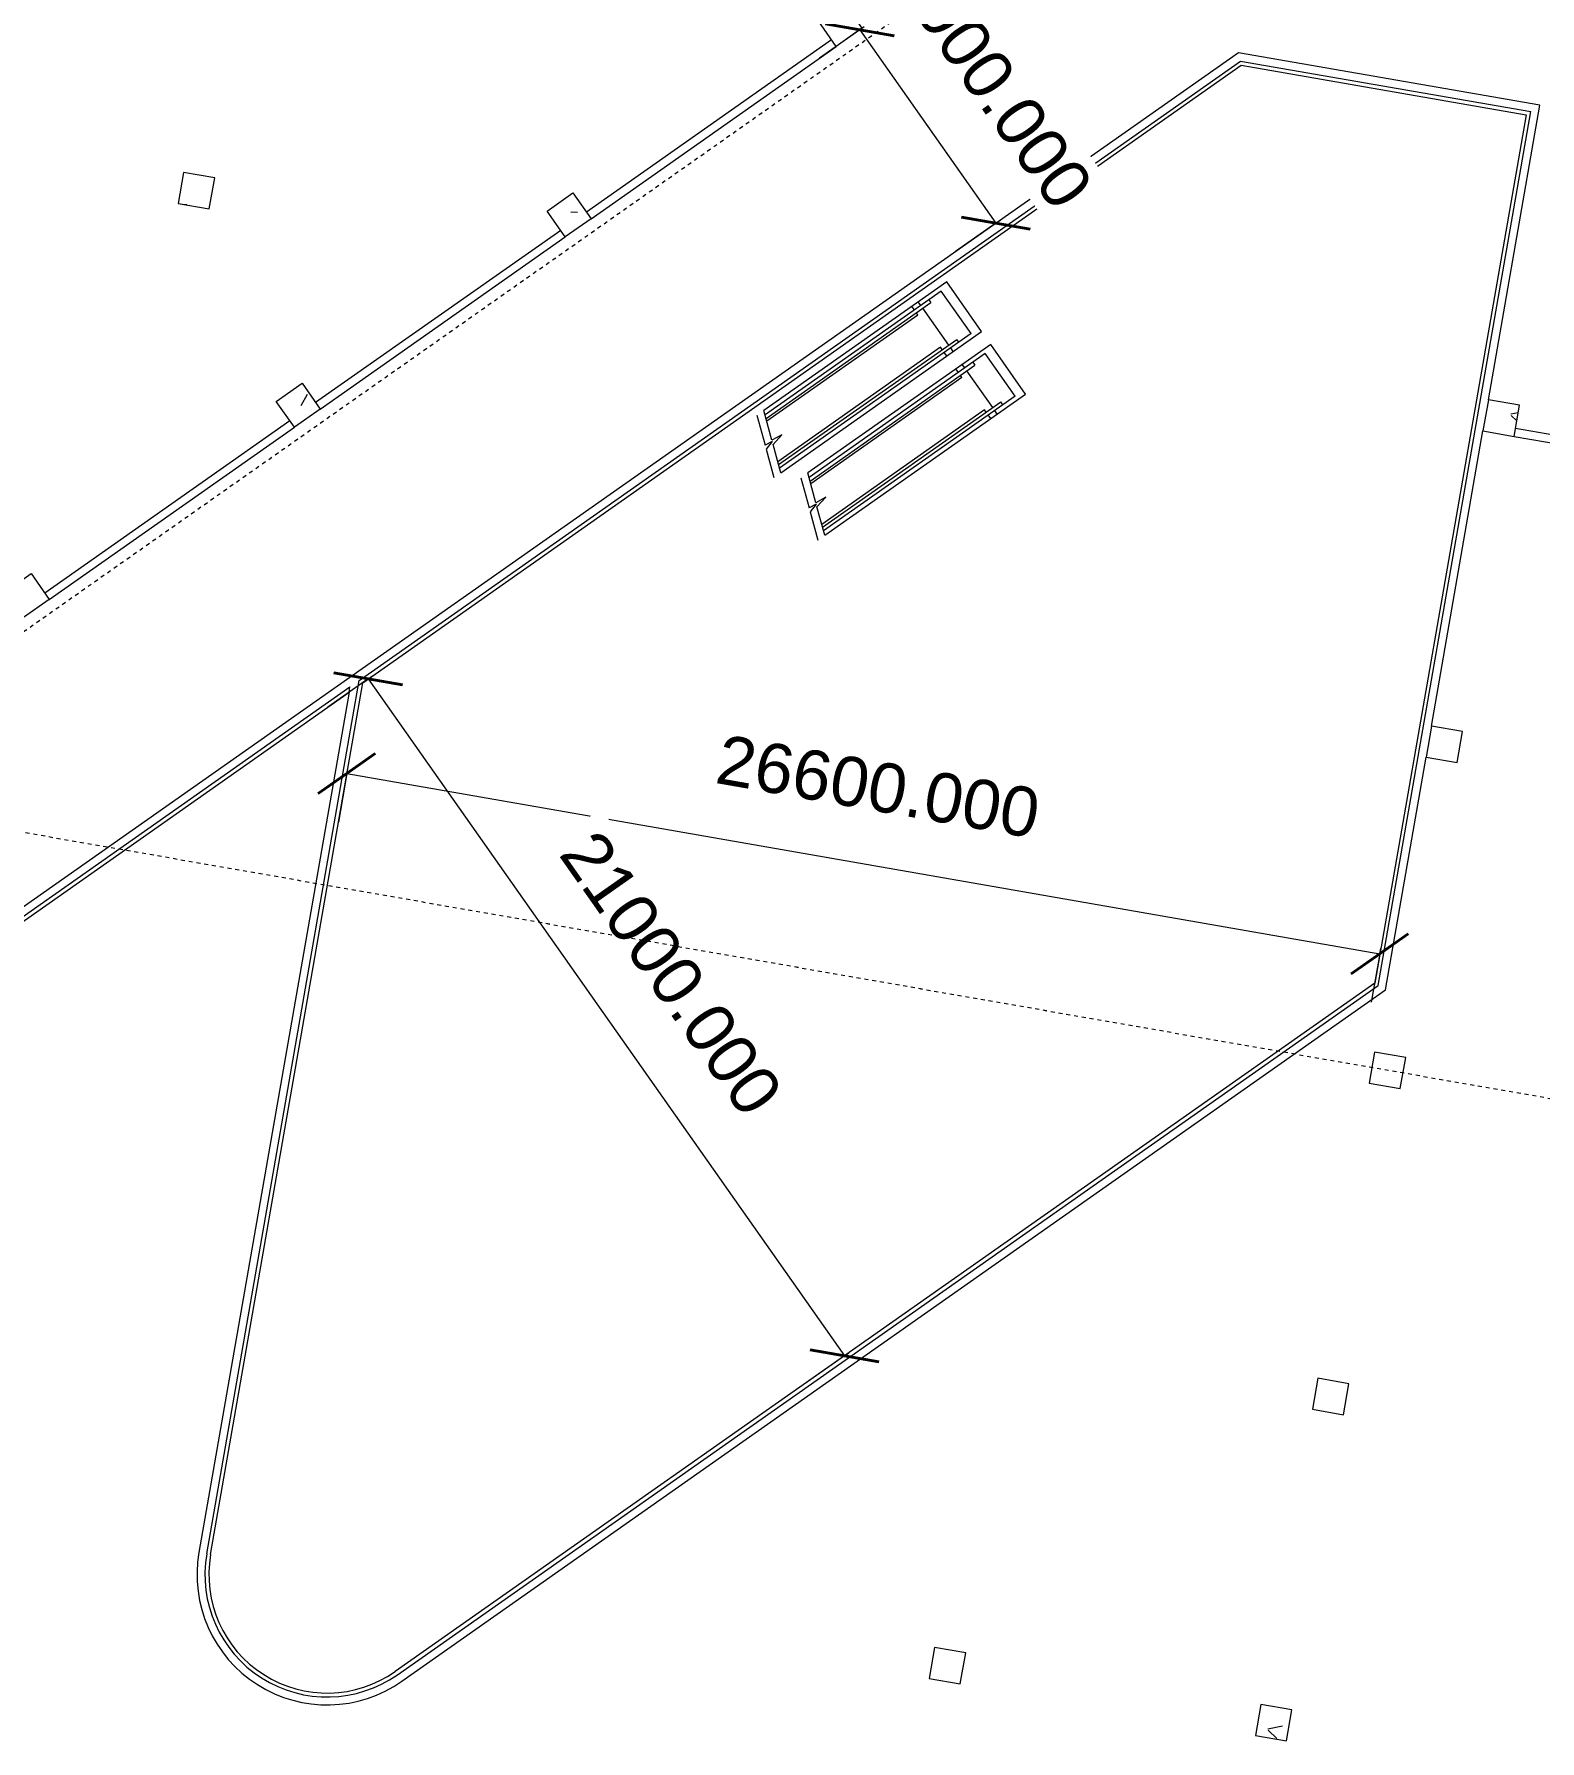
# Model space of a CAD drawing. Extents: x 274235 to 276654, y 142848 to 144425.
# Drawn here: x 276278.13 to 276316.33, y 143106.82 to 143150.12 of the extents above; entities that cross this region are included whole.
import ezdxf

# ---------------------------------------------------------------- set-up
doc = ezdxf.new("R2010")
doc.units = 0
doc.header["$LTSCALE"] = 1.5
doc.linetypes.add('ACM-G-CENTER', pattern=[50.8, 31.75, -6.35, 6.35, -6.35])
doc.linetypes.add('ACM-G-HIDDEN2', pattern=[4.7625, 3.175, -1.5875])
doc.layers.get('0').update_dxf_attribs({"linetype": 'CONTINUOUS', "lineweight": 0})
for name, color, linetype, lineweight in [('_ACM-A-ANNO-DIMS', 7, 'CONTINUOUS', 5), ('_ACM-A-ANNO-DIMS-500', 7, 'CONTINUOUS', 5), ('_ACM-A-DETL', 7, 'CONTINUOUS', 5), ('_ACM-A-GRID', 3, 'CONTINUOUS', 5), ('_ACM-A-OTHER', 1, 'CONTINUOUS', 5), ('_ACM-A-WALL-FULL', 6, 'CONTINUOUS', 13), ('_ACM-S-STRU-CLOS', 5, 'CONTINUOUS', 5)]:
    doc.layers.add(name, color=color, linetype=linetype, lineweight=lineweight)
doc.styles.add('Arial_1', font='arial.ttf', dxfattribs={"height": 1250})
doc.dimstyles.new('acm_Review_DIMS', dxfattribs={"dimscale": 304.8, "dimtxt": 1275.32425, "dimasz": 4.10105, "dimexe": 4.10105, "dimexo": 2.46063, "dimgap": 3.28084, "dimtad": 1, "dimdec": 3, "dimrnd": 0.001, "dimzin": 0, "dimdsep": 46, "dimtxsty": 'Arial_1', "dimblk1": 'OBLIQUE', "dimblk2": 'OBLIQUE', "dimsah": 1, "dimcen": 0.09, "dimaunit": 1, "dimadec": 4, "dimazin": 0, "dimtfac": 1, "dimtdec": 4, "dimtix": 1, "dimtmove": 0, "dimatfit": 3, "dimfxl": 1, "dimtvp": 1, "dimtfill": 1, "dimtolj": 1, "dimtzin": 0, "dimarcsym": 2})

# ---------------------------------------------------------------- blocks, each defined once
blk = doc.blocks.new('M_Concrete-Rectangular-Column - 800 x 800mm-V421-B1_Working')
at = {"layer": '_ACM-A-DETL', "color": 250}
for p, q in [((400, 400), (-400, 400)), ((-400, 400), (-400, -400)), ((400, -400), (400, 400)), ((-400, -400), (400, -400))]:
    blk.add_line(p, q, dxfattribs=at)
blk = doc.blocks.new('M_Concrete-Rectangular-Column - 800 x 800mm-V753-B1_Working')
at = {"layer": '_ACM-S-STRU-CLOS'}
h = blk.add_hatch(dxfattribs=at)
h.set_pattern_fill('FP_473', color=256, style=0, pattern_type=2)
h.set_pattern_definition([(50, (-1025404, -747204.6), (3643.682, -318.781), [381, -4191]), (355, (-1025404, -747204.6), (-704.856, 3821.136), [304.8, -3352.8]), (100.451, (-1025100.5, -747231), (2938.852, 3502.332), [323.8, -3561.801]), (46.184, (-1025404, -746188.6), (5421.582, -840.855), [571.5, -6286.5]), (96.636, (-1024952.3, -746258.6), (4748.051, 4948.551), [485.7, -5342.702]), (351.184, (-1025404, -746188.6), (4748.1, 4948.506), [457.2, -5029.2]), (21, (-1024896, -746442.6), (3032.288, -2045.3045), [381, -4191]), (326, (-1024896, -746442.6), (1236.042, 3683.762), [304.8, -3352.8]), (71.451, (-1024643.4, -746613), (4268.343, 1638.425), [323.8, -3561.801]), (37.5, (-1025404.1, -747204.6), (61.772, 1691.1008), [167.64, -3144.52, 167.64, -6601.46]), (37.5, (-1025404.1, -747204.6), (61.772, 1691.1008), [-3479.8, -3235.96, 167.64, -3197.86]), (7.5, (-1025404.1, -747204.6), (1336.3933, 2003.6115), [167.64, -1772.92, 167.64, -4351.02]), (7.5, (-1025404.1, -747204.6), (1336.3933, 2003.6115), [-2108.2, -3068.32, 167.64, -1115.06]), (327.5, (-1026537, -747204.6), (2711.8178, -114.5786), [167.64, -1102.36, -9220.2]), (327.5, (-1026537, -747204.6), (2711.8178, -114.5786), [-1270, 167.64, -3794.76, -5257.8]), (327.5, (-1026537, -747204.6), (2711.8178, -114.5786), [-5232.4, 167.64, -5090.16]), (317.5, (-1027045, -747204.6), (2962.5856, 508.5334), [167.64, -1483.36, -6365.24]), (317.5, (-1027045, -747204.6), (2962.5856, 508.5334), [-1651, 167.64, -2463.8, -3733.8]), (317.5, (-1027045, -747204.6), (2962.5856, 508.5334), [-4282.44, 167.64, -3566.16])])
h.paths.add_polyline_path([(400, -400), (400, 400), (-400, 400), (-400, -400)])
at = {"layer": '_ACM-A-DETL', "color": 250}
for p, q in [((400, 400), (-400, 400)), ((-400, 400), (-400, -400)), ((400, -400), (400, 400)), ((-400, -400), (400, -400))]:
    blk.add_line(p, q, dxfattribs=at)
blk = doc.blocks.new('M_Concrete-Rectangular-Column - 800 x 800mm-V965-B1_Working')
at = {"layer": '_ACM-S-STRU-CLOS'}
h = blk.add_hatch(dxfattribs=at)
h.set_pattern_fill('FP_601', color=256, style=0, pattern_type=2)
h.set_pattern_definition([(50, (-1059004, -713604.6), (3643.682, -318.781), [381, -4191]), (355, (-1059004, -713604.6), (-704.856, 3821.136), [304.8, -3352.8]), (100.451, (-1058700.5, -713631), (2938.852, 3502.332), [323.8, -3561.801]), (46.184, (-1059004, -712588.6), (5421.582, -840.855), [571.5, -6286.5]), (96.636, (-1058552.3, -712658.6), (4748.051, 4948.551), [485.7, -5342.702]), (351.184, (-1059004, -712588.6), (4748.1, 4948.506), [457.2, -5029.2]), (21, (-1058496, -712842.6), (3032.288, -2045.3045), [381, -4191]), (326, (-1058496, -712842.6), (1236.042, 3683.762), [304.8, -3352.8]), (71.451, (-1058243.4, -713013), (4268.343, 1638.425), [323.8, -3561.801]), (37.5, (-1059004.1, -713604.6), (61.772, 1691.1008), [167.64, -3144.52, 167.64, -6601.46]), (37.5, (-1059004.1, -713604.6), (61.772, 1691.1008), [-3479.8, -3235.96, 167.64, -3197.86]), (7.5, (-1059004.1, -713604.6), (1336.3933, 2003.6115), [167.64, -1772.92, 167.64, -4351.02]), (7.5, (-1059004.1, -713604.6), (1336.3933, 2003.6115), [-2108.2, -3068.32, 167.64, -1115.06]), (327.5, (-1060137, -713604.6), (2711.8178, -114.5786), [167.64, -1102.36, -9220.2]), (327.5, (-1060137, -713604.6), (2711.8178, -114.5786), [-1270, 167.64, -3794.76, -5257.8]), (327.5, (-1060137, -713604.6), (2711.8178, -114.5786), [-5232.4, 167.64, -5090.16]), (317.5, (-1060645, -713604.6), (2962.5856, 508.5334), [167.64, -1483.36, -6365.24]), (317.5, (-1060645, -713604.6), (2962.5856, 508.5334), [-1651, 167.64, -2463.8, -3733.8]), (317.5, (-1060645, -713604.6), (2962.5856, 508.5334), [-4282.44, 167.64, -3566.16])])
h.paths.add_polyline_path([(400, -400), (400, 400), (-400, 400), (-400, -400)])
at = {"layer": '_ACM-A-DETL', "color": 250}
for p, q in [((400, 400), (-400, 400)), ((-400, 400), (-400, -400)), ((400, -400), (400, 400)), ((-400, -400), (400, -400))]:
    blk.add_line(p, q, dxfattribs=at)
blk = doc.blocks.new('M_Concrete-Rectangular-Column - 800 x 800mm-V976-B1_Working')
at = {"layer": '_ACM-S-STRU-CLOS'}
h = blk.add_hatch(dxfattribs=at)
h.set_pattern_fill('FP_605', color=256, style=0, pattern_type=2)
h.set_pattern_definition([(50, (-1059004, -747204.6), (3643.682, -318.781), [381, -4191]), (355, (-1059004, -747204.6), (-704.856, 3821.136), [304.8, -3352.8]), (100.451, (-1058700.5, -747231), (2938.852, 3502.332), [323.8, -3561.801]), (46.184, (-1059004, -746188.6), (5421.582, -840.855), [571.5, -6286.5]), (96.636, (-1058552.3, -746258.6), (4748.051, 4948.551), [485.7, -5342.702]), (351.184, (-1059004, -746188.6), (4748.1, 4948.506), [457.2, -5029.2]), (21, (-1058496, -746442.6), (3032.288, -2045.3045), [381, -4191]), (326, (-1058496, -746442.6), (1236.042, 3683.762), [304.8, -3352.8]), (71.451, (-1058243.4, -746613), (4268.3425, 1638.425), [323.8, -3561.801]), (37.5, (-1059004.1, -747204.6), (61.772, 1691.1008), [167.64, -3144.52, 167.64, -6601.46]), (37.5, (-1059004.1, -747204.6), (61.772, 1691.1008), [-3479.8, -3235.96, 167.64, -3197.86]), (7.5, (-1059004.1, -747204.6), (1336.3933, 2003.6115), [167.64, -1772.92, 167.64, -4351.02]), (7.5, (-1059004.1, -747204.6), (1336.3933, 2003.6115), [-2108.2, -3068.32, 167.64, -1115.06]), (327.5, (-1060137, -747204.6), (2711.8178, -114.5786), [167.64, -1102.36, -9220.2]), (327.5, (-1060137, -747204.6), (2711.8178, -114.5786), [-1270, 167.64, -3794.76, -5257.8]), (327.5, (-1060137, -747204.6), (2711.8178, -114.5786), [-5232.4, 167.64, -5090.16]), (317.5, (-1060645, -747204.6), (2962.5856, 508.5334), [167.64, -1483.36, -6365.24]), (317.5, (-1060645, -747204.6), (2962.5856, 508.5334), [-1651, 167.64, -2463.8, -3733.8]), (317.5, (-1060645, -747204.6), (2962.5856, 508.5334), [-4282.44, 167.64, -3566.16])])
h.paths.add_polyline_path([(400, -400), (400, 400), (-400, 400), (-400, -400)])
at = {"layer": '_ACM-A-DETL', "color": 250}
for p, q in [((400, 400), (-400, 400)), ((-400, 400), (-400, -400)), ((400, -400), (400, 400)), ((-400, -400), (400, -400))]:
    blk.add_line(p, q, dxfattribs=at)
blk = doc.blocks.new('M_Concrete-Rectangular-Column - 800 x 800mm-V977-B1_Working')
at = {"layer": '_ACM-A-DETL', "color": 250}
for p, q in [((400, 400), (-400, 400)), ((-400, 400), (-400, -400)), ((400, -400), (400, 400)), ((-400, -400), (400, -400))]:
    blk.add_line(p, q, dxfattribs=at)
blk = doc.blocks.new('M_Concrete-Rectangular-Column - 800 x 800mm-V978-B1_Working')
at = {"layer": '_ACM-S-STRU-CLOS'}
h = blk.add_hatch(dxfattribs=at)
h.set_pattern_fill('FP_606', color=256, style=0, pattern_type=2)
h.set_pattern_definition([(50, (-1059004, -730404.6), (3643.682, -318.781), [381, -4191]), (355, (-1059004, -730404.6), (-704.856, 3821.136), [304.8, -3352.8]), (100.451, (-1058700.5, -730431), (2938.852, 3502.332), [323.8, -3561.801]), (46.184, (-1059004, -729388.6), (5421.582, -840.855), [571.5, -6286.5]), (96.636, (-1058552.3, -729458.6), (4748.051, 4948.551), [485.7, -5342.702]), (351.184, (-1059004, -729388.6), (4748.1, 4948.506), [457.2, -5029.2]), (21, (-1058496, -729642.6), (3032.288, -2045.3045), [381, -4191]), (326, (-1058496, -729642.6), (1236.042, 3683.762), [304.8, -3352.8]), (71.451, (-1058243.4, -729813), (4268.3425, 1638.425), [323.8, -3561.801]), (37.5, (-1059004.1, -730404.6), (61.772, 1691.1008), [167.64, -3144.52, 167.64, -6601.46]), (37.5, (-1059004.1, -730404.6), (61.772, 1691.1008), [-3479.8, -3235.96, 167.64, -3197.86]), (7.5, (-1059004.1, -730404.6), (1336.3933, 2003.6115), [167.64, -1772.92, 167.64, -4351.02]), (7.5, (-1059004.1, -730404.6), (1336.3933, 2003.6115), [-2108.2, -3068.32, 167.64, -1115.06]), (327.5, (-1060137, -730404.6), (2711.8178, -114.5786), [167.64, -1102.36, -9220.2]), (327.5, (-1060137, -730404.6), (2711.8178, -114.5786), [-1270, 167.64, -3794.76, -5257.8]), (327.5, (-1060137, -730404.6), (2711.8178, -114.5786), [-5232.4, 167.64, -5090.16]), (317.5, (-1060645, -730404.6), (2962.5856, 508.5334), [167.64, -1483.36, -6365.24]), (317.5, (-1060645, -730404.6), (2962.5856, 508.5334), [-1651, 167.64, -2463.8, -3733.8]), (317.5, (-1060645, -730404.6), (2962.5856, 508.5334), [-4282.44, 167.64, -3566.16])])
h.paths.add_polyline_path([(400, -400), (400, 400), (-400, 400), (-400, -400)])
at = {"layer": '_ACM-A-DETL', "color": 250}
for p, q in [((400, 400), (-400, 400)), ((-400, 400), (-400, -400)), ((400, -400), (400, 400)), ((-400, -400), (400, -400))]:
    blk.add_line(p, q, dxfattribs=at)
blk = doc.blocks.new('M_Concrete-Rectangular-Column - 800 x 800mm-V979-B1_Working')
at = {"layer": '_ACM-A-DETL', "color": 250}
for p, q in [((400, 400), (-400, 400)), ((-400, 400), (-400, -400)), ((400, -400), (400, 400)), ((-400, -400), (400, -400))]:
    blk.add_line(p, q, dxfattribs=at)
blk = doc.blocks.new('M_Concrete-Rectangular-Column - 800 x 800mm-4124274-B1_Working')
at = {"layer": '_ACM-A-DETL', "color": 250}
for p, q in [((-400, 400), (400, 400)), ((-400, -400), (-400, 400)), ((400, 400), (400, -400)), ((400, -400), (-400, -400))]:
    blk.add_line(p, q, dxfattribs=at)
blk = doc.blocks.new('M_Concrete-Rectangular-Column - 800 x 800mm-V1159-B1_Working')
at = {"layer": '_ACM-S-STRU-CLOS'}
h = blk.add_hatch(dxfattribs=at)
h.set_pattern_fill('FP_722', color=256, style=0, pattern_type=2)
h.set_pattern_definition([(95, (-202656.5, -1252404.5), (2801.885, 2351.06), [381, -4191]), (40, (-202656.5, -1252404.5), (-3200.36, 2203.542), [304.8, -3352.8]), (145.451, (-202423, -1252208.6), (-398.44, 4554.605), [323.8, -3561.801]), (91.184, (-203375, -1251686), (4428.212, 3239.063), [571.5, -6286.5]), (141.636, (-203006, -1251416), (-141.775, 6856.534), [485.7, -5342.702]), (36.184, (-203375, -1251686), (-141.708, 6856.536), [457.2, -5029.2]), (66, (-202836, -1251506.5), (3590.4, 697.9026), [381, -4191]), (11, (-202836, -1251506.5), (-1730.799, 3478.827), [304.8, -3352.8]), (116.451, (-202537, -1251448.3), (1859.633, 4176.715), [323.8, -3561.801]), (82.5, (-202656.5, -1252404.5), (-1152.1094, 1239.4683), [167.64, -3144.52, 167.64, -6601.46]), (82.5, (-202656.5, -1252404.5), (-1152.1094, 1239.4683), [-3479.8, -3235.96, 167.64, -3197.86]), (52.5, (-202656.5, -1252404.5), (-471.7945, 2361.74), [167.64, -1772.92, 167.64, -4351.02]), (52.5, (-202656.5, -1252404.5), (-471.7945, 2361.74), [-2108.2, -3068.32, 167.64, -1115.06]), (12.5, (-203457.5, -1253205.6), (1998.5641, 1836.5254), [167.64, -1102.36, 167.64, -9052.56]), (12.5, (-203457.5, -1253205.6), (1998.5641, 1836.5254), [-1437.64, -3794.76, 167.64, -5090.16]), (2.5, (-203816.7, -1253564.8), (1735.277, 2454.452), [167.64, -1483.36, 167.64, -6197.6]), (2.5, (-203816.7, -1253564.8), (1735.277, 2454.452), [-1818.64, -2463.8, 167.64, -3566.16])])
h.paths.add_polyline_path([(400, -400), (400, 400), (-400, 400), (-400, -400)])
at = {"layer": '_ACM-A-DETL', "color": 250}
for p, q in [((-400, 400), (400, 400)), ((-400, -400), (-400, 400)), ((400, 400), (400, -400)), ((400, -400), (-400, -400))]:
    blk.add_line(p, q, dxfattribs=at)
blk = doc.blocks.new('M_Concrete-Rectangular-Column - 800 x 800mm-V1160-B1_Working')
at = {"layer": '_ACM-S-STRU-CLOS'}
h = blk.add_hatch(dxfattribs=at)
h.set_pattern_fill('FP_723', color=256, style=0, pattern_type=2)
h.set_pattern_definition([(95, (-202656.5, -1260804.5), (2801.885, 2351.06), [381, -4191]), (40, (-202656.5, -1260804.5), (-3200.36, 2203.542), [304.8, -3352.8]), (145.451, (-202423, -1260608.6), (-398.44, 4554.605), [323.8, -3561.801]), (91.184, (-203375, -1260086), (4428.212, 3239.063), [571.5, -6286.5]), (141.636, (-203006, -1259816), (-141.775, 6856.534), [485.7, -5342.702]), (36.184, (-203375, -1260086), (-141.708, 6856.536), [457.2, -5029.2]), (66, (-202836, -1259906.5), (3590.4, 697.9026), [381, -4191]), (11, (-202836, -1259906.5), (-1730.799, 3478.827), [304.8, -3352.8]), (116.451, (-202537, -1259848.3), (1859.633, 4176.715), [323.8, -3561.801]), (82.5, (-202656.5, -1260804.5), (-1152.1094, 1239.4683), [167.64, -3144.52, 167.64, -6601.46]), (82.5, (-202656.5, -1260804.5), (-1152.1094, 1239.4683), [-3479.8, -3235.96, 167.64, -3197.86]), (52.5, (-202656.5, -1260804.5), (-471.7945, 2361.74), [167.64, -1772.92, 167.64, -4351.02]), (52.5, (-202656.5, -1260804.5), (-471.7945, 2361.74), [-2108.2, -3068.32, 167.64, -1115.06]), (12.5, (-203457.5, -1261605.6), (1998.5641, 1836.5254), [167.64, -1102.36, 167.64, -9052.56]), (12.5, (-203457.5, -1261605.6), (1998.5641, 1836.5254), [-1437.64, -3794.76, 167.64, -5090.16]), (2.5, (-203816.7, -1261964.8), (1735.277, 2454.452), [167.64, -1483.36, 167.64, -6197.6]), (2.5, (-203816.7, -1261964.8), (1735.277, 2454.452), [-1818.64, -2463.8, 167.64, -3566.16])])
h.paths.add_polyline_path([(400, -400), (400, 400), (-400, 400), (-400, -400)])
at = {"layer": '_ACM-A-DETL', "color": 250}
for p, q in [((-400, 400), (400, 400)), ((-400, -400), (-400, 400)), ((400, 400), (400, -400)), ((400, -400), (-400, -400))]:
    blk.add_line(p, q, dxfattribs=at)
blk = doc.blocks.new('M_Concrete-Rectangular-Column - 800 x 800mm-V1161-B1_Working')
at = {"layer": '_ACM-S-STRU-CLOS'}
h = blk.add_hatch(dxfattribs=at)
h.set_pattern_fill('FP_724', color=256, style=0, pattern_type=2)
h.set_pattern_definition([(95, (-202656.5, -1269204.5), (2801.885, 2351.06), [381, -4191]), (40, (-202656.5, -1269204.5), (-3200.36, 2203.542), [304.8, -3352.8]), (145.451, (-202423, -1269008.6), (-398.44, 4554.605), [323.8, -3561.801]), (91.184, (-203375, -1268486), (4428.212, 3239.063), [571.5, -6286.5]), (141.636, (-203006, -1268216), (-141.775, 6856.534), [485.7, -5342.702]), (36.184, (-203375, -1268486), (-141.708, 6856.536), [457.2, -5029.2]), (66, (-202836, -1268306.5), (3590.4, 697.9026), [381, -4191]), (11, (-202836, -1268306.5), (-1730.799, 3478.827), [304.8, -3352.8]), (116.451, (-202537, -1268248.3), (1859.633, 4176.715), [323.8, -3561.801]), (82.5, (-202656.5, -1269204.5), (-1152.1094, 1239.4683), [167.64, -3144.52, 167.64, -6601.46]), (82.5, (-202656.5, -1269204.5), (-1152.1094, 1239.4683), [-3479.8, -3235.96, 167.64, -3197.86]), (52.5, (-202656.5, -1269204.5), (-471.7945, 2361.74), [167.64, -1772.92, 167.64, -4351.02]), (52.5, (-202656.5, -1269204.5), (-471.7945, 2361.74), [-2108.2, -3068.32, 167.64, -1115.06]), (12.5, (-203457.5, -1270005.6), (1998.5641, 1836.5254), [167.64, -1102.36, 167.64, -9052.56]), (12.5, (-203457.5, -1270005.6), (1998.5641, 1836.5254), [-1437.64, -3794.76, 167.64, -5090.16]), (2.5, (-203816.7, -1270364.8), (1735.277, 2454.452), [167.64, -1483.36, 167.64, -6197.6]), (2.5, (-203816.7, -1270364.8), (1735.277, 2454.452), [-1818.64, -2463.8, 167.64, -3566.16])])
h.paths.add_polyline_path([(400, -400), (400, 400), (-400, 400), (-400, -400)])
at = {"layer": '_ACM-A-DETL', "color": 250}
for p, q in [((-400, 400), (400, 400)), ((-400, -400), (-400, 400)), ((400, 400), (400, -400)), ((400, -400), (-400, -400))]:
    blk.add_line(p, q, dxfattribs=at)
blk = doc.blocks.new('acm_Generic Model-Escalator-2D Linework - S1000-3847797-B1_Working')
at = {"layer": '_ACM-A-OTHER'}
for p, q in [((6230, 770), (0, 770)), ((0, 770), (0, -770)), ((250, 660), (250, -660)), ((250, 660), (6190, 660)), ((630, 660), (630, 570)), ((6158, 570), (630, 570)), ((880, 770), (880, 660)), ((880, 570), (880, -570)), ((1080, 770), (1080, 660)), ((1080, 570), (1080, 500)), ((1080, 500), (6132, 500)), ((6230, 770), (5976, 70)), ((6189, 70), (6443, 770)), ((5976, 70), (5649, 0)), ((5649, 0), (5939, -30)), ((5950, 0), (6189, 70)), ((5950, 0), (6152, -30)), ((5939, -30), (5670, -770)), ((5883, -770), (6152, -30)), ((0, -770), (5670, -770)), ((250, -660), (5710, -660)), ((5743, -570), (630, -570)), ((630, -660), (630, -570)), ((880, -660), (880, -770)), ((1080, -500), (1080, -570)), ((1080, -500), (5768, -500)), ((1080, -660), (1080, -770))]:
    blk.add_line(p, q, dxfattribs=at)
blk = doc.blocks.new('DIMBLOCK2-B1_Working')
at = {"layer": '_ACM-A-ANNO-DIMS-500', "lineweight": 35, "transparency": 16777216}
for points in [[(1041284, 754119), (1042168, 754119), (1040400, 754119)], [(1045527, 749876), (1046411, 749876), (1044643, 749876)]]:
    blk.add_hatch(color=256, dxfattribs=at).paths.add_polyline_path(points)
for p, q in [((1042168, 754119), (1040400, 754119)), ((1040400, 754119), (1041284, 754119)), ((1041284, 754119), (1042168, 754119)), ((1046411, 749876), (1044643, 749876)), ((1044643, 749876), (1045527, 749876)), ((1045527, 749876), (1046411, 749876))]:
    blk.add_line(p, q, dxfattribs=at)
at = {"layer": '_ACM-A-ANNO-DIMS-500', "transparency": 16777216}
for p, q in [((1041284, 754119), (1040400, 753235)), ((1041284, 754119), (1041379, 754214)), ((1041284, 754119), (1045527, 749876)), ((1045527, 749876), (1044643, 748993)), ((1045527, 749876), (1045622, 749971))]:
    blk.add_line(p, q, dxfattribs=at)
at = {"layer": '_ACM-A-ANNO-DIMS-500', "color": 0, "transparency": 16777216, "insert": (1042707, 756405), "char_height": 1250, "width": 8664.36, "attachment_point": 1, "rotation": 315, "line_spacing_factor": 0.941778, "style": 'Arial_1', "bg_fill": 3, "box_fill_scale": 1.25, "bg_fill_color": 256, "bg_fill_true_color": 13158600, "bg_fill_transparency": 0}
blk.add_mtext('6000.000', dxfattribs=at)
blk = doc.blocks.new('_Oblique')
at = {"color": 0, "linetype": 'ByBlock', "lineweight": -2}
blk.add_line((-0.5, -0.5), (0.5, 0.5), dxfattribs=at)
blk = doc.blocks.new('DIMBLOCK3-B1_Working')
at = {"layer": '_ACM-A-ANNO-DIMS-500', "lineweight": 35, "transparency": 16777216}
for points in [[(1031704, 733287), (1032329, 733912), (1031079, 732662)], [(1058304, 733287), (1058929, 733912), (1057679, 732662)]]:
    blk.add_hatch(color=256, dxfattribs=at).paths.add_polyline_path(points)
for p, q in [((1032329, 733912), (1031079, 732662)), ((1031704, 733287), (1032329, 733912)), ((1058929, 733912), (1057679, 732662)), ((1058304, 733287), (1058929, 733912)), ((1031079, 732662), (1031704, 733287)), ((1057679, 732662), (1058304, 733287))]:
    blk.add_line(p, q, dxfattribs=at)
at = {"layer": '_ACM-A-ANNO-DIMS-500', "transparency": 16777216}
for p, q in [((1031704, 733287), (1031704, 733421)), ((1031704, 733287), (1058304, 733287)), ((1031704, 733287), (1031704, 732037)), ((1058304, 733287), (1058304, 733421)), ((1058304, 733287), (1058304, 732037))]:
    blk.add_line(p, q, dxfattribs=at)
at = {"layer": '_ACM-A-ANNO-DIMS-500', "color": 0, "transparency": 16777216, "insert": (1040913, 735910), "char_height": 1250, "width": 9818.03, "attachment_point": 1, "line_spacing_factor": 0.941778, "style": 'Arial_1', "bg_fill": 3, "box_fill_scale": 1.25, "bg_fill_color": 256, "bg_fill_true_color": 13158600, "bg_fill_transparency": 0}
blk.add_mtext('26600.000', dxfattribs=at)
blk = doc.blocks.new('DIMBLOCK4-B1_Working')
at = {"layer": '_ACM-A-ANNO-DIMS-500', "lineweight": 35, "transparency": 16777216}
for points in [[(1031827, 735752), (1032711, 735752), (1030943, 735752)], [(1046676, 720903), (1047560, 720903), (1045792, 720903)]]:
    blk.add_hatch(color=256, dxfattribs=at).paths.add_polyline_path(points)
at = {"layer": '_ACM-A-ANNO-DIMS-500', "transparency": 16777216}
for p, q in [((1031827, 735752), (1031922, 735847)), ((1031827, 735752), (1030943, 734868)), ((1031827, 735752), (1046676, 720903)), ((1046676, 720903), (1045792, 720019)), ((1046676, 720903), (1046771, 720998))]:
    blk.add_line(p, q, dxfattribs=at)
at = {"layer": '_ACM-A-ANNO-DIMS-500', "lineweight": 35, "transparency": 16777216}
for p, q in [((1032711, 735752), (1030943, 735752)), ((1030943, 735752), (1031827, 735752)), ((1031827, 735752), (1032711, 735752)), ((1047560, 720903), (1045792, 720903)), ((1045792, 720903), (1046676, 720903)), ((1046676, 720903), (1047560, 720903))]:
    blk.add_line(p, q, dxfattribs=at)
at = {"layer": '_ACM-A-ANNO-DIMS-500', "color": 0, "transparency": 16777216, "insert": (1038213, 733075), "char_height": 1250, "width": 9818.03, "attachment_point": 1, "rotation": 315, "line_spacing_factor": 0.941778, "style": 'Arial_1', "bg_fill": 3, "box_fill_scale": 1.25, "bg_fill_color": 256, "bg_fill_true_color": 13158600, "bg_fill_transparency": 0}
blk.add_mtext('21000.000', dxfattribs=at)
blk = doc.blocks.new('5f0512')
at = {"layer": '_ACM-A-GRID', "linetype": 'ACM-G-CENTER'}
blk.add_line((114430.5798, 0), (-445109.3669, 0), dxfattribs=at)
blk = doc.blocks.new('BASEMENT20250512')
at = {"layer": '_ACM-A-DETL', "color": 250, "linetype": 'ACM-G-HIDDEN2'}
blk.add_line((1051646.4074, 764056.8993), (1017704.1234, 730114.6152), dxfattribs=at)
at = {"layer": '_ACM-A-GRID', "linetype": 'ACM-G-CENTER'}
blk.add_line((1114634.7032, 730404.5654), (547415.2253, 730404.5654), dxfattribs=at)
at = {"layer": '_ACM-A-WALL-FULL', "lineweight": 9}
for p, q in [((1050844.7417, 755194.2162), (1017405.5489, 721755.0234)), ((1031704.1234, 735629.3338), (1050969.0057, 754894.2162)), ((1058604.1232, 755194.2162), (1050844.7417, 755194.2162)), ((1050969.0057, 754894.2162), (1058304.1232, 754894.2162)), ((1058304.1232, 754894.2162), (1058304.1232, 732530.8489)), ((1058604.1232, 747604.5653), (1058604.1232, 755194.2162)), ((1040621.4901, 753739.0888), (1035247.4786, 748365.0772)), ((1035388.9, 748223.6559), (1040762.9115, 753597.6674)), ((1034681.7932, 747799.3918), (1029307.7817, 742425.3803)), ((1029449.203, 742283.9589), (1034823.2146, 747657.9705)), ((1058604.1232, 739204.5653), (1058604.1232, 746804.5653)), ((1067004.1232, 747004.5653), (1059404.1232, 747004.5653)), ((1059404.1232, 746804.5653), (1067004.1232, 746804.5653)), ((1028742.0963, 741859.6949), (1023368.0847, 736485.6834)), ((1023509.5061, 736344.262), (1028883.5176, 741718.2735)), ((1058604.1232, 732406.5848), (1058604.1232, 738404.5653)), ((1031704.1234, 713173.4897), (1031704.1234, 735629.3338)), ((1005029.0404, 708954.2509), (1031404.1234, 735329.3338)), ((1031404.1234, 735329.3338), (1031404.1234, 713173.4897)), ((1058304.1232, 732530.8489), (1036825.4437, 711052.1694)), ((1037037.5757, 710840.0373), (1058604.1232, 732406.5848))]:
    blk.add_line(p, q, dxfattribs=at)
at = {"layer": '_ACM-A-WALL-FULL'}
for p, q in [((1031604.1234, 735670.7552), (1050927.5844, 754994.2162)), ((1050927.5844, 754994.2162), (1058404.1232, 754994.2162)), ((1058404.1232, 732489.4275), (1058404.1232, 754994.2162)), ((1004958.3297, 709024.9616), (1031404.1234, 735470.7552)), ((1031404.1234, 735329.3338), (1031404.1234, 735470.7552)), ((1031604.1234, 713173.4897), (1031604.1234, 735670.7552)), ((1036896.1544, 710981.4587), (1058404.1232, 732489.4275))]:
    blk.add_line(p, q, dxfattribs=at)
at = {"layer": '_ACM-A-WALL-FULL', "lineweight": 9}
for radius in [3300, 3000]:
    blk.add_arc((1034704.1234, 713173.4897), radius, 180, 315, dxfattribs=at)
at = {"layer": '_ACM-A-WALL-FULL'}
blk.add_arc((1034704.1234, 713173.4897), 3100, 180, 315, dxfattribs=at)
at = {"layer": '_ACM-A-OTHER', "rotation": 224.9999999999991}
for p in [(1045095.9828, 747649.4061), (1046467.7699, 746277.6189)]:
    blk.add_blockref('acm_Generic Model-Escalator-2D Linework - S1000-3847797-B1_Working', p, dxfattribs=at)
at = {"layer": '_ACM-S-STRU-CLOS', "rotation": 315.000000000006}
for name, p in [('M_Concrete-Rectangular-Column - 800 x 800mm-V1161-B1_Working', (1040762.9115, 754163.3528)), ('M_Concrete-Rectangular-Column - 800 x 800mm-V1160-B1_Working', (1034823.2146, 748223.6559)), ('M_Concrete-Rectangular-Column - 800 x 800mm-V1159-B1_Working', (1028883.5176, 742283.9589)), ('M_Concrete-Rectangular-Column - 800 x 800mm-4124274-B1_Working', (1022943.8207, 736344.262))]:
    blk.add_blockref(name, p, dxfattribs=at)
at = {"layer": '_ACM-S-STRU-CLOS'}
for name, p in [('M_Concrete-Rectangular-Column - 800 x 800mm-V753-B1_Working', (1025404.1234, 747204.5653)), ('M_Concrete-Rectangular-Column - 800 x 800mm-V976-B1_Working', (1059004.1232, 747204.5653)), ('M_Concrete-Rectangular-Column - 800 x 800mm-V977-B1_Working', (1059004.1232, 738804.5653)), ('M_Concrete-Rectangular-Column - 800 x 800mm-V978-B1_Working', (1059004.1232, 730404.5654)), ('M_Concrete-Rectangular-Column - 800 x 800mm-V979-B1_Working', (1059004.1232, 722004.5654)), ('M_Concrete-Rectangular-Column - 800 x 800mm-V421-B1_Working', (1050604.1233, 713604.5654)), ('M_Concrete-Rectangular-Column - 800 x 800mm-V965-B1_Working', (1059004.1232, 713604.5654))]:
    blk.add_blockref(name, p, dxfattribs=at)
at = {"layer": '_ACM-A-ANNO-DIMS'}
dim = blk.add_linear_dim(base=(1045526.9529, 749876.4274), p1=(1041909.3122, 754744.0681), p2=(1046151.9529, 750501.4274), angle=315, dimstyle='acm_Review_DIMS', override={"dimpost": '<>', "dimfxl": 6000}, dxfattribs=at)
dim.commit()
dim.dimension.update_dxf_attribs({"geometry": 'DIMBLOCK2-B1_Working', "text_midpoint": (1044564.0264, 753156.1416)})
dim = blk.add_linear_dim(base=(1058304.1232, 733286.7799), p1=(1031704.1234, 734170.6633), p2=(1058304.1232, 734170.6633), dimstyle='acm_Review_DIMS', override={"dimpost": '<>', "dimfxl": 26599.999881}, dxfattribs=at)
dim.commit()
dim.dimension.update_dxf_attribs({"geometry": 'DIMBLOCK3-B1_Working', "text_midpoint": (1045004.1233, 734924.9961)})
dim = blk.add_linear_dim(base=(1046676.1829, 720902.9085), p1=(1032451.9405, 736377.151), p2=(1047301.1829, 721527.9085), angle=315, dimstyle='acm_Review_DIMS', override={"dimpost": '<>', "dimfxl": 21000}, dxfattribs=at)
dim.commit()
dim.dimension.update_dxf_attribs({"geometry": 'DIMBLOCK4-B1_Working', "text_midpoint": (1040409.9555, 729485.9236)})

msp = doc.modelspace()

# ---------------------------------------------------------------- block references
at = {"xscale": 0.0009999999999999994, "yscale": 0.001, "zscale": 0.001, "rotation": 350.1075696352769}
msp.add_blockref('BASEMENT20250512', (275143.722, 142586.221), dxfattribs=at)

# ---------------------------------------------------------------- next in the draw order: block references
msp.add_blockref('5f0512', (276254.538, 143133.932), dxfattribs=at)

doc.saveas('drawing.dxf')
